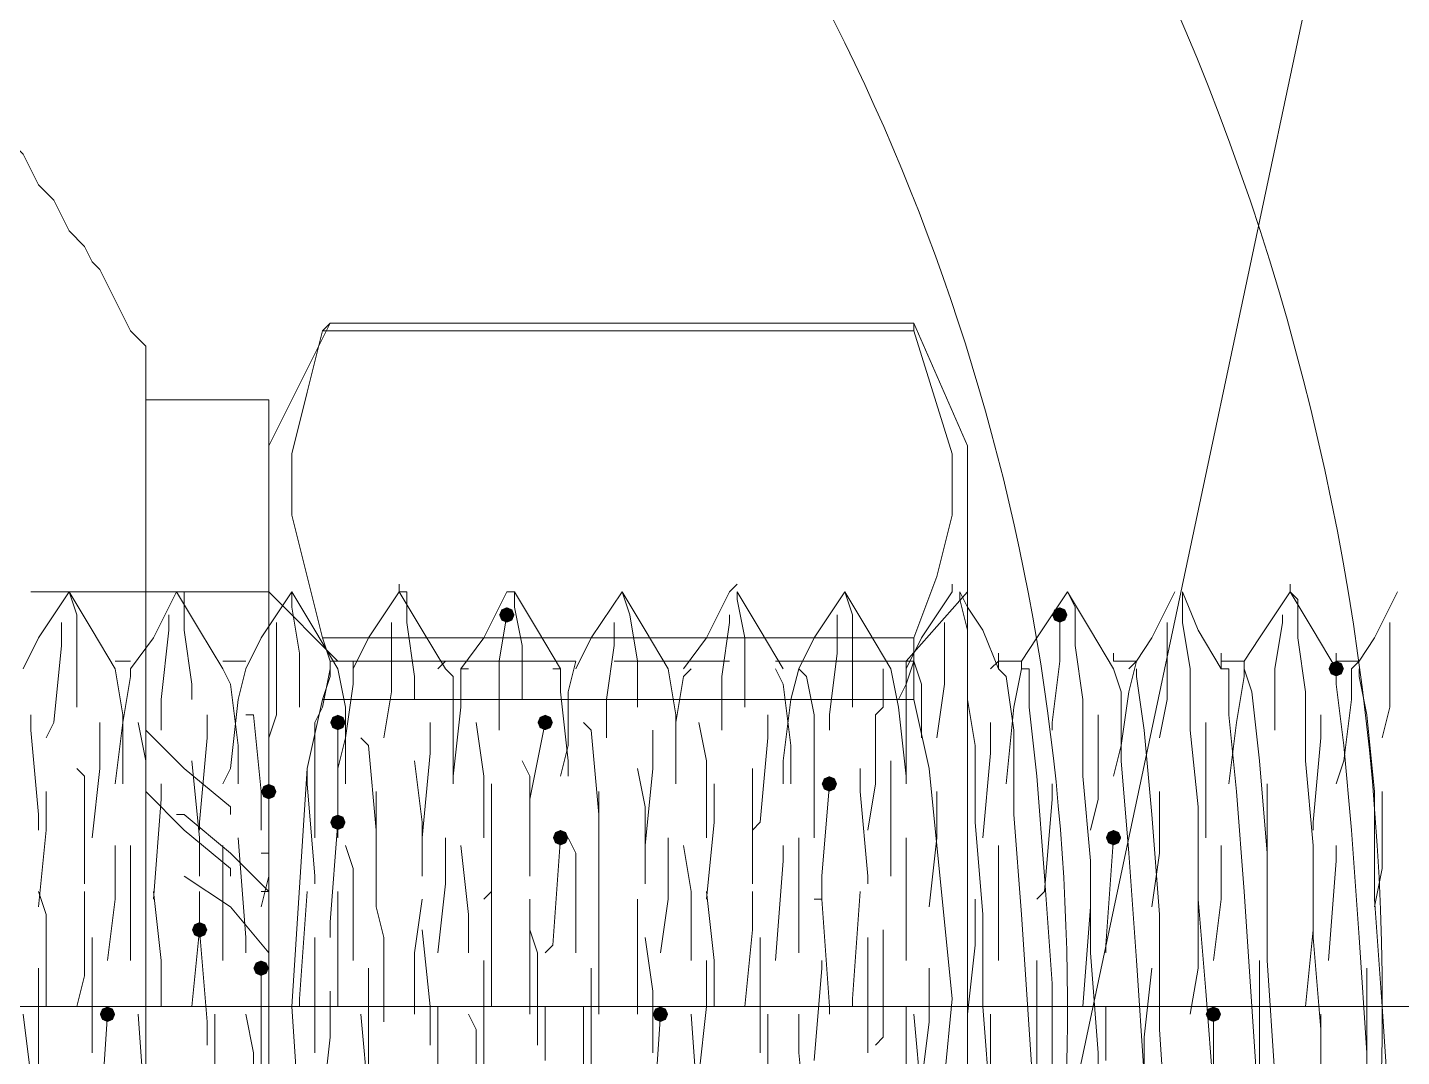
# Model space of a CAD drawing. Header units: millimetres. Extents: x 89051 to 218395, y -330386 to -125649.
# Drawn here: x 92722.15 to 92743.8, y -132838.77 to -132822.55 of the extents above; entities that cross this region are included whole.
import ezdxf

# ---------------------------------------------------------------- set-up
doc = ezdxf.new("R2010")
doc.units = ezdxf.units.MM
doc.header["$LTSCALE"] = 13
for name, pattern in [('1 实线', [0]), ('ACAD_ISO04W100', [30, 24, -3, 0, -3]), ('CENTER', [50.8, 31.75, -6.35, 6.35, -6.35])]:
    doc.linetypes.add(name, pattern=pattern)
doc.layers.get('0').update_dxf_attribs({"color": 1, "linetype": 'CENTER'})
doc.layers.add('C00-00-00', color=7, linetype='Continuous')
doc.layers.add('标注、文本', color=3, linetype='Continuous', lineweight=25)
doc.layers.add('铁心', color=3, linetype='Continuous', lineweight=0)

msp = doc.modelspace()

# ---------------------------------------------------------------- hatches: boundary and pattern name
at = {"layer": 'C00-00-00'}
h = msp.add_hatch(color=256, dxfattribs=at)
h.dxf.hatch_style = 2
h.paths.add_polyline_path([(92729.826, -132831.808), (92729.791, -132831.894), (92729.705, -132831.929), (92729.62, -132831.894), (92729.584, -132831.808), (92729.62, -132831.723), (92729.705, -132831.687), (92729.791, -132831.723)])
h = msp.add_hatch(color=256, dxfattribs=at)
h.dxf.hatch_style = 2
h.paths.add_polyline_path([(92738.539, -132831.808), (92738.503, -132831.894), (92738.418, -132831.929), (92738.332, -132831.894), (92738.297, -132831.808), (92738.332, -132831.723), (92738.418, -132831.687), (92738.503, -132831.723)])
h = msp.add_hatch(color=256, dxfattribs=at)
h.dxf.hatch_style = 2
h.paths.add_polyline_path([(92742.895, -132832.655), (92742.86, -132832.741), (92742.774, -132832.776), (92742.689, -132832.741), (92742.653, -132832.655), (92742.689, -132832.57), (92742.774, -132832.534), (92742.86, -132832.57)])
h = msp.add_hatch(color=256, dxfattribs=at)
h.dxf.hatch_style = 2
h.paths.add_polyline_path([(92727.164, -132833.503), (92727.129, -132833.588), (92727.043, -132833.624), (92726.958, -132833.588), (92726.922, -132833.503), (92726.958, -132833.417), (92727.043, -132833.382), (92727.129, -132833.417)])
h = msp.add_hatch(color=256, dxfattribs=at)
h.dxf.hatch_style = 2
h.paths.add_polyline_path([(92730.431, -132833.503), (92730.396, -132833.588), (92730.31, -132833.624), (92730.225, -132833.588), (92730.189, -132833.503), (92730.225, -132833.417), (92730.31, -132833.382), (92730.396, -132833.417)])
h = msp.add_hatch(color=256, dxfattribs=at)
h.dxf.hatch_style = 2
h.paths.add_polyline_path([(92734.909, -132834.471), (92734.873, -132834.556), (92734.788, -132834.592), (92734.702, -132834.556), (92734.667, -132834.471), (92734.702, -132834.385), (92734.788, -132834.35), (92734.873, -132834.385)])
h = msp.add_hatch(color=256, dxfattribs=at)
h.dxf.hatch_style = 2
h.paths.add_polyline_path([(92726.075, -132834.592), (92726.04, -132834.677), (92725.954, -132834.713), (92725.869, -132834.677), (92725.833, -132834.592), (92725.869, -132834.506), (92725.954, -132834.471), (92726.04, -132834.506)])
h = msp.add_hatch(color=256, dxfattribs=at)
h.dxf.hatch_style = 2
h.paths.add_polyline_path([(92727.164, -132835.076), (92727.129, -132835.161), (92727.043, -132835.197), (92726.958, -132835.161), (92726.922, -132835.076), (92726.958, -132834.99), (92727.043, -132834.955), (92727.129, -132834.99)])
h = msp.add_hatch(color=256, dxfattribs=at)
h.dxf.hatch_style = 2
h.paths.add_polyline_path([(92730.673, -132835.318), (92730.638, -132835.403), (92730.552, -132835.439), (92730.467, -132835.403), (92730.431, -132835.318), (92730.467, -132835.232), (92730.552, -132835.197), (92730.638, -132835.232)])
h = msp.add_hatch(color=256, dxfattribs=at)
h.dxf.hatch_style = 2
h.paths.add_polyline_path([(92739.386, -132835.318), (92739.35, -132835.403), (92739.265, -132835.439), (92739.18, -132835.403), (92739.144, -132835.318), (92739.18, -132835.232), (92739.265, -132835.197), (92739.35, -132835.232)])
h = msp.add_hatch(color=256, dxfattribs=at)
h.dxf.hatch_style = 2
h.paths.add_polyline_path([(92724.986, -132836.77), (92724.951, -132836.855), (92724.865, -132836.891), (92724.78, -132836.855), (92724.744, -132836.77), (92724.78, -132836.684), (92724.865, -132836.649), (92724.951, -132836.684)])
h = msp.add_hatch(color=256, dxfattribs=at)
h.dxf.hatch_style = 2
h.paths.add_polyline_path([(92725.954, -132837.375), (92725.919, -132837.46), (92725.833, -132837.496), (92725.748, -132837.46), (92725.712, -132837.375), (92725.748, -132837.289), (92725.833, -132837.254), (92725.919, -132837.289)])
h = msp.add_hatch(color=256, dxfattribs=at)
h.dxf.hatch_style = 2
h.paths.add_polyline_path([(92723.534, -132838.101), (92723.498, -132838.186), (92723.413, -132838.222), (92723.328, -132838.186), (92723.292, -132838.101), (92723.328, -132838.015), (92723.413, -132837.98), (92723.498, -132838.015)])
h = msp.add_hatch(color=256, dxfattribs=at)
h.dxf.hatch_style = 2
h.paths.add_polyline_path([(92732.247, -132838.101), (92732.211, -132838.186), (92732.126, -132838.222), (92732.04, -132838.186), (92732.005, -132838.101), (92732.04, -132838.015), (92732.126, -132837.98), (92732.211, -132838.015)])
h = msp.add_hatch(color=256, dxfattribs=at)
h.dxf.hatch_style = 2
h.paths.add_polyline_path([(92740.959, -132838.101), (92740.924, -132838.186), (92740.838, -132838.222), (92740.753, -132838.186), (92740.717, -132838.101), (92740.753, -132838.015), (92740.838, -132837.98), (92740.924, -132838.015)])

# ---------------------------------------------------------------- linework, layer by layer
at = {"color": 7, "linetype": '1 实线', "lineweight": 0}
for radius in [45.983, 39.569]:
    msp.add_circle((92703.931, -132837.98), radius, dxfattribs=at)
msp.add_arc((92703.931, -132837.98), 34.608, 204.1584, 156.2711, dxfattribs=at)
at = {"layer": 'C00-00-00', "lineweight": 15}
for points in [[(92724.018, -132827.573), (92723.776, -132827.331), (92723.655, -132827.089), (92723.534, -132826.847), (92723.413, -132826.605), (92723.292, -132826.363), (92723.171, -132826.242), (92723.05, -132826), (92722.808, -132825.758), (92722.687, -132825.516), (92722.566, -132825.274), (92722.324, -132825.032), (92722.203, -132824.79), (92722.082, -132824.548), (92721.84, -132824.306), (92721.719, -132824.185), (92721.598, -132823.943), (92721.356, -132823.701), (92721.235, -132823.459), (92720.993, -132823.217), (92720.872, -132823.096), (92720.63, -132822.854), (92720.509, -132822.612), (92720.267, -132822.491)], [(92726.922, -132827.21), (92725.954, -132829.146)], [(92726.801, -132827.331), (92726.922, -132827.21)], [(92736.119, -132827.21), (92726.922, -132827.21)], [(92736.966, -132829.146), (92736.119, -132827.21)], [(92736.119, -132827.21), (92736.119, -132827.331)], [(92726.801, -132832.171), (92726.317, -132830.235), (92726.317, -132829.267), (92726.559, -132828.299), (92726.801, -132827.331)], [(92726.801, -132827.331), (92728.616, -132827.331)], [(92726.801, -132827.331), (92736.119, -132827.331)], [(92729.463, -132827.331), (92731.278, -132827.331)], [(92732.247, -132827.331), (92734.062, -132827.331)], [(92734.304, -132827.331), (92734.909, -132827.331)], [(92734.909, -132827.331), (92736.119, -132827.331)], [(92736.119, -132827.331), (92736.724, -132829.267), (92736.724, -132830.235), (92736.482, -132831.203), (92736.119, -132832.171)], [(92724.018, -132842.82), (92724.018, -132827.573)], [(92725.954, -132828.42), (92724.018, -132828.42)], [(92725.954, -132828.42), (92725.954, -132828.783), (92725.954, -132829.267), (92725.954, -132829.872), (92725.954, -132830.719), (92725.954, -132831.687), (92725.954, -132832.776), (92725.954, -132833.987), (92725.954, -132835.318), (92725.954, -132836.649), (92725.954, -132837.98), (92725.954, -132839.432), (92725.954, -132840.763), (92725.954, -132842.094), (92725.954, -132843.304), (92725.954, -132844.393), (92725.954, -132845.361), (92725.954, -132846.087), (92725.954, -132846.813), (92725.954, -132847.297), (92725.954, -132847.539)], [(92736.966, -132846.813), (92736.966, -132846.692), (92736.966, -132846.45), (92736.966, -132845.966), (92736.966, -132845.24), (92736.966, -132844.514), (92736.966, -132843.546), (92736.966, -132842.457), (92736.966, -132841.247), (92736.966, -132839.916), (92736.966, -132838.585), (92736.966, -132837.375), (92736.966, -132836.044), (92736.966, -132834.713), (92736.966, -132833.503), (92736.966, -132832.413), (92736.966, -132831.445), (92736.966, -132830.719), (92736.966, -132829.993), (92736.966, -132829.509), (92736.966, -132829.267), (92736.966, -132829.146)], [(92728.011, -132831.445), (92728.011, -132831.324)], [(92733.215, -132831.445), (92733.336, -132831.324)], [(92736.724, -132831.445), (92736.724, -132831.324)], [(92742.048, -132831.445), (92742.048, -132831.324)], [(92724.018, -132831.445), (92722.203, -132831.445)], [(92722.808, -132831.445), (92722.324, -132832.171)], [(92722.808, -132831.445), (92722.929, -132831.808)], [(92723.171, -132832.05), (92722.808, -132831.445)], [(92724.139, -132831.445), (92724.018, -132831.445)], [(92725.954, -132831.445), (92724.139, -132831.445)], [(92724.502, -132831.445), (92724.139, -132832.171)], [(92724.502, -132831.445), (92724.623, -132831.445)], [(92724.865, -132832.05), (92724.502, -132831.445)], [(92724.623, -132831.445), (92724.623, -132832.05)], [(92726.317, -132831.445), (92725.833, -132832.171)], [(92727.043, -132832.534), (92725.954, -132831.445)], [(92726.317, -132831.445), (92726.317, -132831.687)], [(92726.68, -132832.05), (92726.317, -132831.445)], [(92728.011, -132831.445), (92727.527, -132832.171)], [(92728.011, -132831.445), (92728.132, -132831.445)], [(92728.374, -132832.05), (92728.011, -132831.445)], [(92728.132, -132831.445), (92728.132, -132831.929)], [(92729.705, -132831.445), (92729.342, -132832.171)], [(92729.705, -132831.445), (92729.826, -132831.445)], [(92729.826, -132831.445), (92729.826, -132831.687)], [(92730.189, -132832.05), (92729.826, -132831.445)], [(92731.521, -132831.445), (92731.036, -132832.171)], [(92731.521, -132831.445), (92731.642, -132831.808)], [(92731.884, -132832.05), (92731.521, -132831.445)], [(92733.215, -132831.445), (92732.852, -132832.171)], [(92733.336, -132831.445), (92733.336, -132831.566)], [(92733.699, -132832.05), (92733.336, -132831.445)], [(92733.336, -132831.566), (92733.457, -132832.171)], [(92735.03, -132831.445), (92734.546, -132832.171)], [(92735.03, -132831.445), (92735.151, -132831.808)], [(92735.393, -132832.05), (92735.03, -132831.445)], [(92736.966, -132831.445), (92735.998, -132832.534)], [(92736.724, -132831.445), (92736.24, -132832.171)], [(92736.845, -132831.445), (92736.845, -132831.566)], [(92736.966, -132831.687), (92736.845, -132831.445)], [(92736.845, -132831.566), (92736.966, -132832.05)], [(92738.539, -132831.445), (92738.055, -132832.171), (92737.813, -132832.534)], [(92739.265, -132832.655), (92738.902, -132832.05), (92738.539, -132831.445)], [(92738.539, -132831.445), (92738.66, -132831.687), (92738.66, -132832.292), (92738.781, -132833.14), (92738.781, -132834.35), (92738.902, -132835.681), (92738.902, -132837.133), (92739.023, -132838.706), (92739.023, -132840.158), (92739.144, -132841.489), (92739.144, -132842.699), (92739.265, -132843.546), (92739.265, -132844.272), (92739.386, -132844.514)], [(92740.233, -132831.445), (92739.87, -132832.171), (92739.628, -132832.534)], [(92740.959, -132832.655), (92740.596, -132832.05), (92740.354, -132831.445)], [(92740.354, -132831.445), (92740.354, -132831.929), (92740.475, -132832.655), (92740.475, -132833.624), (92740.596, -132834.834), (92740.596, -132836.286), (92740.717, -132837.738), (92740.838, -132839.311), (92740.838, -132840.642), (92740.959, -132841.973), (92740.959, -132843.062), (92741.08, -132843.909), (92741.08, -132844.393), (92741.201, -132844.514)], [(92742.048, -132831.445), (92741.564, -132832.171), (92741.322, -132832.534)], [(92742.774, -132832.655), (92742.411, -132832.05), (92742.048, -132831.445)], [(92742.048, -132831.445), (92742.169, -132831.566), (92742.169, -132832.171), (92742.29, -132833.019), (92742.29, -132834.108), (92742.411, -132835.439), (92742.411, -132836.891), (92742.532, -132838.343), (92742.532, -132839.916), (92742.653, -132841.247), (92742.653, -132842.457), (92742.774, -132843.425), (92742.774, -132844.151), (92742.895, -132844.514)], [(92743.742, -132831.445), (92743.379, -132832.171), (92743.137, -132832.534)], [(92722.929, -132831.808), (92722.929, -132832.897)], [(92724.381, -132832.05), (92724.381, -132831.808)], [(92726.317, -132831.687), (92726.438, -132832.413)], [(92729.584, -132832.534), (92729.705, -132831.808)], [(92729.826, -132831.687), (92729.947, -132832.292)], [(92731.642, -132831.808), (92731.763, -132832.534)], [(92733.215, -132831.929), (92733.215, -132831.808)], [(92734.909, -132832.413), (92734.909, -132831.808)], [(92735.151, -132831.808), (92735.151, -132832.413)], [(92737.45, -132832.655), (92737.208, -132832.05), (92736.966, -132831.687)], [(92738.418, -132832.534), (92738.418, -132831.808)], [(92741.927, -132831.929), (92741.927, -132831.808)], [(92722.687, -132832.292), (92722.687, -132831.929)], [(92726.075, -132832.413), (92726.075, -132831.929)], [(92727.89, -132832.171), (92727.89, -132831.929)], [(92728.132, -132831.929), (92728.253, -132832.776)], [(92731.399, -132832.292), (92731.399, -132831.929)], [(92733.094, -132832.776), (92733.215, -132831.929)], [(92736.603, -132832.05), (92736.603, -132831.929)], [(92740.112, -132832.171), (92740.112, -132831.929)], [(92741.806, -132832.655), (92741.927, -132831.929)], [(92743.621, -132832.413), (92743.621, -132831.929)], [(92722.324, -132832.171), (92722.082, -132832.655)], [(92723.534, -132832.655), (92723.171, -132832.05)], [(92724.139, -132832.171), (92723.776, -132832.655)], [(92724.26, -132833.14), (92724.381, -132832.05)], [(92724.623, -132832.05), (92724.744, -132832.897)], [(92725.228, -132832.655), (92724.865, -132832.05)], [(92725.833, -132832.171), (92725.591, -132832.655)], [(92727.043, -132832.655), (92726.68, -132832.05)], [(92726.801, -132832.171), (92728.616, -132832.171)], [(92726.801, -132833.14), (92726.922, -132832.776), (92726.922, -132832.534), (92726.801, -132832.171)], [(92726.801, -132832.171), (92736.119, -132832.171)], [(92727.527, -132832.171), (92727.285, -132832.655)], [(92727.89, -132833.019), (92727.89, -132832.171)], [(92728.737, -132832.655), (92728.374, -132832.05)], [(92729.342, -132832.171), (92728.979, -132832.655)], [(92729.463, -132832.171), (92731.278, -132832.171)], [(92730.552, -132832.655), (92730.189, -132832.05)], [(92731.036, -132832.171), (92730.794, -132832.655)], [(92732.247, -132832.655), (92731.884, -132832.05)], [(92732.247, -132832.171), (92734.062, -132832.171)], [(92732.852, -132832.171), (92732.489, -132832.655)], [(92733.457, -132832.171), (92733.457, -132833.019)], [(92734.062, -132832.655), (92733.699, -132832.05)], [(92734.304, -132832.171), (92734.909, -132832.171)], [(92734.546, -132832.171), (92734.304, -132832.655)], [(92734.909, -132832.171), (92736.119, -132832.171)], [(92735.756, -132832.655), (92735.393, -132832.05)], [(92736.24, -132832.171), (92735.998, -132832.655)], [(92736.119, -132832.171), (92736.119, -132832.413), (92736.119, -132832.655), (92736.119, -132833.019), (92736.119, -132833.14)], [(92736.603, -132832.897), (92736.603, -132832.05)], [(92736.966, -132832.05), (92736.966, -132832.776)], [(92740.112, -132833.14), (92740.112, -132832.171)], [(92722.566, -132833.503), (92722.687, -132832.292)], [(92726.075, -132833.382), (92726.075, -132832.413)], [(92726.438, -132832.413), (92726.438, -132833.261)], [(92729.947, -132832.292), (92729.947, -132833.14)], [(92731.278, -132833.14), (92731.399, -132832.292)], [(92734.788, -132833.382), (92734.909, -132832.413)], [(92735.151, -132832.413), (92735.151, -132833.261)], [(92737.45, -132832.534), (92737.45, -132832.413)], [(92739.265, -132832.534), (92739.265, -132832.413)], [(92740.959, -132832.534), (92740.959, -132832.413)], [(92742.774, -132832.534), (92742.774, -132832.413)], [(92743.621, -132833.261), (92743.621, -132832.413)], [(92723.776, -132832.534), (92723.534, -132832.534)], [(92723.534, -132832.655), (92723.655, -132833.382)], [(92723.776, -132832.655), (92723.776, -132832.776)], [(92725.591, -132832.534), (92725.228, -132832.534)], [(92725.228, -132832.655), (92725.349, -132832.897)], [(92725.591, -132832.655), (92725.47, -132833.14)], [(92726.801, -132833.261), (92726.922, -132832.655)], [(92727.285, -132832.534), (92726.922, -132832.534)], [(92728.737, -132832.534), (92727.043, -132832.534)], [(92727.043, -132832.655), (92727.164, -132833.261)], [(92727.285, -132832.776), (92727.285, -132832.534)], [(92727.285, -132832.534), (92727.285, -132832.897)], [(92728.616, -132832.655), (92728.737, -132832.534)], [(92730.552, -132832.534), (92728.737, -132832.534)], [(92729.1, -132832.534), (92728.737, -132832.534)], [(92728.737, -132832.655), (92728.858, -132832.776)], [(92729.1, -132832.655), (92728.979, -132832.655)], [(92728.979, -132832.655), (92728.979, -132833.261)], [(92729.584, -132833.624), (92729.584, -132832.534)], [(92730.794, -132832.534), (92730.431, -132832.534)], [(92730.431, -132832.655), (92730.552, -132832.655)], [(92730.552, -132832.655), (92730.552, -132833.019)], [(92730.794, -132832.534), (92730.673, -132833.019)], [(92733.215, -132832.534), (92731.399, -132832.534)], [(92731.763, -132832.534), (92731.763, -132833.261)], [(92732.61, -132832.534), (92732.247, -132832.534)], [(92732.247, -132832.655), (92732.368, -132833.382)], [(92732.61, -132832.655), (92732.489, -132832.776)], [(92734.304, -132832.534), (92733.941, -132832.534)], [(92733.941, -132832.655), (92734.062, -132832.897)], [(92735.998, -132832.534), (92734.183, -132832.534)], [(92734.304, -132832.655), (92734.183, -132833.14)], [(92734.425, -132832.776), (92734.304, -132832.655)], [(92735.635, -132833.261), (92735.635, -132832.655)], [(92736.119, -132832.534), (92735.756, -132832.534)], [(92735.756, -132832.655), (92735.877, -132833.261)], [(92735.998, -132832.534), (92735.998, -132832.655)], [(92736.119, -132832.534), (92735.998, -132832.897)], [(92735.998, -132832.655), (92735.998, -132833.019)], [(92736.24, -132832.897), (92736.119, -132832.534)], [(92737.329, -132832.655), (92737.45, -132832.534)], [(92737.45, -132832.655), (92737.45, -132832.534)], [(92737.813, -132832.534), (92737.45, -132832.534)], [(92737.45, -132832.655), (92737.571, -132832.776), (92737.692, -132833.624), (92737.692, -132834.955), (92737.813, -132836.528), (92737.934, -132838.343), (92738.055, -132840.158), (92738.176, -132841.61), (92738.176, -132842.699), (92738.297, -132843.304)], [(92737.813, -132832.655), (92737.692, -132833.261)], [(92737.813, -132832.534), (92737.813, -132832.655)], [(92738.66, -132843.304), (92738.66, -132843.183), (92738.539, -132842.336), (92738.418, -132841.126), (92738.297, -132839.432), (92738.297, -132837.617), (92738.176, -132835.923), (92738.055, -132834.35), (92737.934, -132833.261), (92737.934, -132832.655), (92737.813, -132832.655)], [(92738.297, -132833.503), (92738.418, -132832.534)], [(92739.628, -132832.534), (92739.265, -132832.534)], [(92739.265, -132832.655), (92739.386, -132833.019), (92739.386, -132834.108), (92739.507, -132835.56), (92739.628, -132837.254), (92739.749, -132839.069), (92739.87, -132840.763), (92739.87, -132842.094), (92739.991, -132843.062), (92740.112, -132843.425)], [(92739.628, -132832.534), (92739.507, -132833.019)], [(92739.628, -132832.534), (92739.507, -132832.655)], [(92740.475, -132843.304), (92740.354, -132842.82), (92740.233, -132841.61), (92740.112, -132840.158), (92739.991, -132838.343), (92739.991, -132836.528), (92739.87, -132834.955), (92739.749, -132833.624), (92739.628, -132832.776), (92739.628, -132832.655)], [(92740.959, -132832.655), (92740.959, -132832.534)], [(92741.322, -132832.534), (92740.959, -132832.534)], [(92740.959, -132832.655), (92741.08, -132832.655), (92741.08, -132833.382), (92741.201, -132834.592), (92741.322, -132836.165), (92741.443, -132837.98), (92741.564, -132839.795), (92741.564, -132841.368), (92741.685, -132842.578), (92741.806, -132843.304)], [(92741.322, -132832.534), (92741.322, -132832.655)], [(92741.322, -132832.655), (92741.322, -132832.776)], [(92742.169, -132843.304), (92742.169, -132843.062), (92742.048, -132842.215), (92741.927, -132840.763), (92741.806, -132839.069), (92741.685, -132837.254), (92741.685, -132835.56), (92741.564, -132834.108), (92741.443, -132833.019), (92741.322, -132832.655)], [(92741.806, -132833.624), (92741.806, -132832.655)], [(92743.137, -132832.534), (92742.774, -132832.534)], [(92742.774, -132832.655), (92742.774, -132832.897), (92742.895, -132833.866), (92743.016, -132835.197), (92743.137, -132836.891), (92743.258, -132838.706), (92743.258, -132840.4), (92743.379, -132841.852), (92743.5, -132842.941), (92743.621, -132843.304)], [(92743.137, -132832.534), (92743.016, -132832.655)], [(92743.016, -132832.655), (92743.016, -132833.14)], [(92743.984, -132843.304), (92743.863, -132843.304), (92743.863, -132842.578), (92743.742, -132841.368), (92743.621, -132839.795), (92743.5, -132837.98), (92743.379, -132836.286), (92743.379, -132834.592), (92743.258, -132833.382), (92743.137, -132832.776), (92743.137, -132832.655)], [(92722.929, -132832.897), (92722.929, -132833.261)], [(92723.776, -132832.776), (92723.655, -132833.503)], [(92724.744, -132832.897), (92724.744, -132833.14)], [(92725.349, -132832.897), (92725.47, -132833.866)], [(92727.285, -132832.897), (92727.164, -132833.745)], [(92728.253, -132832.776), (92728.253, -132833.14)], [(92728.858, -132832.776), (92728.858, -132833.624)], [(92732.489, -132832.776), (92732.368, -132833.503)], [(92733.094, -132833.624), (92733.094, -132832.776)], [(92734.062, -132832.897), (92734.183, -132833.866)], [(92734.546, -132833.382), (92734.425, -132832.776)], [(92735.998, -132832.897), (92735.877, -132833.14)], [(92736.24, -132833.745), (92736.24, -132832.897)], [(92736.482, -132833.745), (92736.603, -132832.897)], [(92736.966, -132832.776), (92736.966, -132833.14)], [(92741.322, -132832.776), (92741.201, -132833.503)], [(92727.769, -132833.745), (92727.89, -132833.019)], [(92730.552, -132833.019), (92730.673, -132834.108)], [(92730.673, -132833.019), (92730.673, -132833.866)], [(92733.457, -132833.019), (92733.457, -132833.261)], [(92735.998, -132833.019), (92735.998, -132833.503)], [(92739.507, -132833.019), (92739.386, -132833.866)], [(92724.26, -132833.624), (92724.26, -132833.14)], [(92725.47, -132833.14), (92725.349, -132834.229)], [(92726.801, -132842.82), (92726.559, -132841.61), (92726.317, -132837.98), (92726.559, -132834.229), (92726.801, -132833.14)], [(92726.68, -132833.503), (92726.801, -132833.261)], [(92726.801, -132833.14), (92728.616, -132833.14)], [(92726.801, -132833.14), (92736.119, -132833.14)], [(92727.164, -132833.261), (92727.164, -132834.35)], [(92728.979, -132833.261), (92728.858, -132834.35)], [(92729.463, -132833.14), (92731.278, -132833.14)], [(92731.278, -132833.745), (92731.278, -132833.14)], [(92732.247, -132833.14), (92734.062, -132833.14)], [(92734.183, -132833.14), (92734.062, -132834.108)], [(92734.304, -132833.14), (92734.909, -132833.14)], [(92734.909, -132833.14), (92736.119, -132833.14)], [(92735.514, -132833.382), (92735.635, -132833.261)], [(92735.877, -132833.261), (92735.998, -132834.35)], [(92736.119, -132833.14), (92736.361, -132834.229), (92736.724, -132837.859), (92736.361, -132841.61), (92736.119, -132842.82)], [(92736.966, -132833.14), (92737.087, -132833.866), (92737.087, -132835.076), (92737.208, -132836.528), (92737.208, -132837.98), (92737.329, -132839.553), (92737.329, -132840.884), (92737.45, -132842.215), (92737.45, -132843.183), (92737.571, -132844.03), (92737.571, -132844.514), (92737.692, -132844.514)], [(92737.692, -132833.261), (92737.571, -132834.471)], [(92739.991, -132833.745), (92740.112, -132833.14)], [(92743.016, -132833.14), (92742.895, -132834.108)], [(92743.5, -132833.745), (92743.621, -132833.261)], [(92722.203, -132833.624), (92722.203, -132833.382)], [(92722.445, -132833.745), (92722.566, -132833.503)], [(92723.292, -132834.229), (92723.292, -132833.503)], [(92723.655, -132833.503), (92723.534, -132834.471)], [(92723.655, -132833.382), (92723.655, -132834.471)], [(92724.018, -132834.108), (92723.897, -132833.503)], [(92724.986, -132833.745), (92724.986, -132833.382)], [(92725.712, -132833.382), (92725.591, -132833.382)], [(92725.833, -132834.592), (92725.712, -132833.382)], [(92725.954, -132833.745), (92726.075, -132833.382)], [(92726.68, -132834.471), (92726.68, -132833.503)], [(92727.043, -132834.229), (92727.043, -132833.503)], [(92728.495, -132833.987), (92728.495, -132833.503)], [(92729.342, -132834.35), (92729.221, -132833.503)], [(92730.068, -132834.713), (92730.31, -132833.503)], [(92731.036, -132833.624), (92730.915, -132833.503)], [(92732.368, -132833.382), (92732.368, -132834.471)], [(92732.368, -132833.503), (92732.368, -132834.471)], [(92732.852, -132834.108), (92732.731, -132833.503)], [(92733.82, -132833.745), (92733.82, -132833.382)], [(92734.546, -132833.503), (92734.546, -132833.382)], [(92734.546, -132834.592), (92734.546, -132833.503)], [(92734.788, -132833.624), (92734.788, -132833.382)], [(92735.514, -132834.471), (92735.514, -132833.382)], [(92735.998, -132833.503), (92735.998, -132834.229)], [(92737.329, -132833.987), (92737.329, -132833.503)], [(92738.297, -132833.624), (92738.297, -132833.503)], [(92739.023, -132833.503), (92739.023, -132833.382)], [(92739.023, -132834.713), (92739.023, -132833.503)], [(92740.717, -132834.229), (92740.717, -132833.503)], [(92741.201, -132833.503), (92741.08, -132834.471)], [(92742.532, -132833.745), (92742.532, -132833.382)], [(92722.324, -132834.955), (92722.203, -132833.624)], [(92724.018, -132833.624), (92724.623, -132834.229)], [(92724.865, -132835.076), (92724.986, -132833.745)], [(92727.164, -132833.745), (92727.043, -132834.229)], [(92727.527, -132833.866), (92727.406, -132833.745)], [(92728.858, -132833.624), (92728.858, -132834.471)], [(92731.157, -132834.955), (92731.036, -132833.624)], [(92732.005, -132834.229), (92732.005, -132833.624)], [(92733.699, -132835.076), (92733.82, -132833.745)], [(92742.411, -132835.076), (92742.532, -132833.745)], [(92725.47, -132833.866), (92725.47, -132834.471)], [(92727.648, -132835.197), (92727.527, -132833.866)], [(92730.673, -132833.866), (92730.552, -132834.35)], [(92734.183, -132833.866), (92734.183, -132834.471)], [(92739.386, -132833.866), (92739.265, -132834.35)], [(92724.018, -132835.318), (92724.018, -132834.108)], [(92724.744, -132834.108), (92724.865, -132835.318)], [(92728.253, -132834.108), (92728.374, -132835.076)], [(92728.374, -132835.318), (92728.495, -132833.987)], [(92729.947, -132834.108), (92730.068, -132834.35)], [(92730.673, -132834.108), (92730.673, -132834.35)], [(92732.852, -132835.318), (92732.852, -132834.108)], [(92734.062, -132834.108), (92734.062, -132834.471)], [(92735.756, -132834.108), (92735.756, -132834.955)], [(92737.208, -132835.318), (92737.329, -132833.987)], [(92742.895, -132834.108), (92742.774, -132834.471)], [(92722.929, -132834.229), (92723.05, -132834.35)], [(92723.05, -132834.35), (92723.05, -132836.044)], [(92723.171, -132835.318), (92723.292, -132834.229)], [(92724.623, -132834.229), (92725.349, -132834.834)], [(92725.349, -132834.229), (92725.228, -132834.471)], [(92726.559, -132834.229), (92726.559, -132834.471)], [(92727.043, -132834.955), (92727.043, -132834.229)], [(92727.164, -132834.35), (92727.164, -132834.471)], [(92729.342, -132835.318), (92729.342, -132834.35)], [(92730.068, -132834.35), (92730.068, -132835.681)], [(92731.763, -132834.229), (92731.884, -132834.834)], [(92731.884, -132835.439), (92732.005, -132834.229)], [(92733.578, -132834.229), (92733.578, -132835.318)], [(92735.272, -132834.229), (92735.272, -132834.592)], [(92735.998, -132834.229), (92735.998, -132834.35)], [(92735.998, -132834.35), (92735.998, -132834.471)], [(92740.717, -132835.318), (92740.717, -132834.229)], [(92722.445, -132835.197), (92722.445, -132834.592)], [(92724.018, -132834.592), (92724.623, -132835.197)], [(92724.26, -132834.713), (92724.26, -132834.471)], [(92725.833, -132835.197), (92725.833, -132834.592)], [(92725.954, -132835.923), (92725.954, -132834.592)], [(92726.559, -132834.471), (92726.68, -132835.923)], [(92726.68, -132835.318), (92726.68, -132834.471)], [(92727.648, -132835.318), (92727.648, -132834.592)], [(92729.463, -132834.834), (92729.463, -132834.471)], [(92731.157, -132835.681), (92731.157, -132834.592)], [(92732.973, -132835.076), (92732.973, -132834.471)], [(92734.546, -132835.318), (92734.546, -132834.592)], [(92734.667, -132835.923), (92734.788, -132834.471)], [(92735.272, -132834.592), (92735.393, -132835.923)], [(92735.393, -132835.197), (92735.514, -132834.471)], [(92736.482, -132835.318), (92736.482, -132834.592)], [(92738.297, -132834.713), (92738.297, -132834.471)], [(92739.991, -132835.56), (92739.991, -132834.592)], [(92741.685, -132834.955), (92741.685, -132834.471)], [(92743.5, -132835.802), (92743.5, -132834.592)], [(92724.139, -132836.286), (92724.26, -132834.713)], [(92725.349, -132834.834), (92725.349, -132834.955)], [(92729.463, -132836.165), (92729.463, -132834.834)], [(92730.068, -132835.318), (92730.068, -132834.713)], [(92731.884, -132834.834), (92731.884, -132836.044)], [(92738.176, -132836.165), (92738.297, -132834.713)], [(92738.902, -132835.197), (92739.023, -132834.713)], [(92722.324, -132835.197), (92722.324, -132834.955)], [(92724.623, -132834.955), (92724.502, -132834.955)], [(92725.349, -132835.56), (92724.623, -132834.955)], [(92727.043, -132835.318), (92727.043, -132834.955)], [(92731.157, -132835.318), (92731.157, -132834.955)], [(92735.756, -132834.955), (92735.756, -132835.923)], [(92741.685, -132836.286), (92741.685, -132834.955)], [(92722.324, -132836.407), (92722.445, -132835.197)], [(92724.018, -132835.318), (92724.018, -132835.197)], [(92724.623, -132835.197), (92725.349, -132835.802)], [(92724.865, -132835.197), (92724.865, -132835.076)], [(92727.043, -132835.076), (92726.922, -132836.649)], [(92727.648, -132835.56), (92727.648, -132835.197)], [(92728.374, -132835.076), (92728.374, -132835.923)], [(92732.852, -132836.286), (92732.973, -132835.076)], [(92733.578, -132835.197), (92733.699, -132835.076)], [(92742.411, -132835.197), (92742.411, -132835.076)], [(92723.534, -132835.439), (92723.534, -132836.286)], [(92723.776, -132835.439), (92723.776, -132836.165)], [(92724.865, -132835.318), (92724.865, -132835.923)], [(92725.228, -132835.439), (92725.228, -132835.681)], [(92725.47, -132835.318), (92725.591, -132836.891)], [(92727.164, -132835.439), (92727.285, -132835.802)], [(92727.648, -132836.407), (92727.648, -132835.318)], [(92728.737, -132835.318), (92728.737, -132836.044)], [(92728.979, -132835.439), (92729.1, -132836.528)], [(92730.552, -132835.318), (92730.431, -132837.012)], [(92730.673, -132835.318), (92730.794, -132835.56)], [(92732.247, -132835.318), (92732.247, -132836.286)], [(92732.489, -132835.439), (92732.61, -132836.165)], [(92733.578, -132835.318), (92733.578, -132836.044)], [(92734.062, -132835.439), (92734.062, -132835.681)], [(92734.304, -132835.318), (92734.304, -132836.891)], [(92735.998, -132835.318), (92735.998, -132835.923)], [(92735.998, -132835.439), (92735.998, -132835.802)], [(92736.361, -132836.407), (92736.482, -132835.318)], [(92737.45, -132835.439), (92737.45, -132835.923)], [(92739.265, -132835.318), (92739.144, -132837.012)], [(92740.959, -132835.439), (92740.959, -132836.286)], [(92742.774, -132835.439), (92742.774, -132835.681)], [(92725.228, -132835.681), (92725.228, -132837.254)], [(92725.954, -132836.165), (92725.349, -132835.56)], [(92725.833, -132835.56), (92725.954, -132835.56)], [(92730.068, -132835.681), (92730.068, -132835.923)], [(92730.794, -132835.56), (92730.794, -132837.133)], [(92731.157, -132836.407), (92731.157, -132835.681)], [(92734.062, -132835.681), (92733.941, -132837.254)], [(92739.87, -132836.407), (92739.991, -132835.56)], [(92742.774, -132835.681), (92742.653, -132837.254)], [(92725.349, -132836.407), (92724.623, -132835.923)], [(92725.349, -132835.802), (92725.349, -132835.923)], [(92725.833, -132836.407), (92725.954, -132835.923)], [(92726.68, -132835.923), (92726.68, -132836.044)], [(92727.285, -132835.802), (92727.285, -132837.254)], [(92734.667, -132836.286), (92734.667, -132835.923)], [(92735.393, -132835.923), (92735.393, -132836.044)], [(92735.998, -132835.802), (92735.998, -132837.254)], [(92735.998, -132835.923), (92735.998, -132836.891)], [(92737.45, -132835.923), (92737.45, -132837.254)], [(92743.379, -132836.407), (92743.5, -132835.802)], [(92728.737, -132836.044), (92728.616, -132837.133)], [(92722.445, -132836.528), (92722.324, -132836.165)], [(92723.05, -132837.496), (92723.05, -132836.165)], [(92723.534, -132836.286), (92723.413, -132837.254)], [(92723.776, -132836.165), (92723.776, -132837.254)], [(92724.26, -132837.254), (92724.139, -132836.165)], [(92724.865, -132836.77), (92724.865, -132836.165)], [(92725.954, -132836.165), (92725.833, -132836.165)], [(92725.954, -132837.98), (92725.954, -132836.165)], [(92726.438, -132837.859), (92726.559, -132836.165)], [(92727.043, -132836.891), (92727.043, -132836.165)], [(92728.253, -132837.133), (92728.374, -132836.286)], [(92729.342, -132836.286), (92729.463, -132836.165)], [(92729.463, -132837.617), (92729.463, -132836.165)], [(92730.068, -132836.407), (92730.068, -132836.286)], [(92731.157, -132836.528), (92731.157, -132836.286)], [(92731.763, -132837.496), (92731.763, -132836.286)], [(92732.247, -132836.286), (92732.126, -132837.133)], [(92732.61, -132836.165), (92732.61, -132837.254)], [(92732.973, -132837.254), (92732.852, -132836.165)], [(92733.578, -132836.77), (92733.578, -132836.165)], [(92734.667, -132836.286), (92734.546, -132836.286)], [(92734.788, -132837.98), (92734.667, -132836.286)], [(92735.151, -132837.859), (92735.272, -132836.165)], [(92737.087, -132837.012), (92737.087, -132836.286)], [(92738.055, -132836.286), (92738.176, -132836.165)], [(92738.902, -132836.407), (92738.902, -132836.165)], [(92740.596, -132837.375), (92740.596, -132836.286)], [(92740.959, -132836.286), (92740.838, -132837.254)], [(92742.411, -132836.77), (92742.411, -132836.165)], [(92722.445, -132837.98), (92722.445, -132836.528)], [(92725.954, -132837.133), (92725.349, -132836.407)], [(92727.769, -132836.891), (92727.648, -132836.407)], [(92729.1, -132836.528), (92729.1, -132837.133)], [(92730.068, -132838.101), (92730.068, -132836.407)], [(92731.157, -132838.101), (92731.157, -132836.528)], [(92738.781, -132837.98), (92738.902, -132836.407)], [(92724.744, -132837.98), (92724.865, -132836.77)], [(92724.865, -132836.77), (92724.986, -132838.222)], [(92726.922, -132836.649), (92726.922, -132836.891)], [(92728.374, -132836.77), (92728.495, -132837.98)], [(92730.068, -132836.77), (92730.189, -132837.133)], [(92733.457, -132837.98), (92733.578, -132836.77)], [(92735.635, -132836.77), (92735.635, -132838.464)], [(92742.29, -132837.98), (92742.411, -132836.77)], [(92723.171, -132836.891), (92723.171, -132838.101)], [(92725.591, -132836.891), (92725.591, -132837.133)], [(92726.68, -132836.891), (92726.68, -132837.375)], [(92727.043, -132837.98), (92727.043, -132836.891)], [(92727.769, -132838.222), (92727.769, -132836.891)], [(92730.431, -132837.012), (92730.31, -132837.133)], [(92731.884, -132836.891), (92732.005, -132837.738)], [(92733.699, -132836.891), (92733.699, -132838.343)], [(92734.304, -132836.891), (92734.304, -132837.133)], [(92735.393, -132836.891), (92735.393, -132837.375)], [(92735.998, -132836.891), (92735.998, -132837.133)], [(92736.966, -132838.101), (92737.087, -132837.012)], [(92739.144, -132837.012), (92739.144, -132837.133)], [(92728.253, -132838.101), (92728.253, -132837.133)], [(92730.189, -132837.133), (92730.189, -132838.585)], [(92722.324, -132839.19), (92722.324, -132837.375)], [(92724.018, -132838.585), (92724.018, -132837.254)], [(92724.26, -132837.98), (92724.26, -132837.254)], [(92725.833, -132838.948), (92725.833, -132837.375)], [(92726.68, -132837.375), (92726.68, -132838.706)], [(92727.527, -132838.343), (92727.527, -132837.375)], [(92729.342, -132837.738), (92729.342, -132837.254)], [(92731.036, -132838.585), (92731.036, -132837.375)], [(92732.852, -132837.98), (92732.852, -132837.254)], [(92732.973, -132837.98), (92732.973, -132837.254)], [(92734.546, -132838.827), (92734.667, -132837.375)], [(92734.667, -132837.375), (92734.667, -132837.254)], [(92735.393, -132837.375), (92735.393, -132838.706)], [(92736.361, -132838.222), (92736.361, -132837.375)], [(92738.055, -132837.617), (92738.055, -132837.254)], [(92739.749, -132838.464), (92739.87, -132837.375)], [(92740.475, -132838.101), (92740.596, -132837.375)], [(92741.564, -132837.859), (92741.564, -132837.254)], [(92743.258, -132838.827), (92743.258, -132837.375)], [(92722.929, -132837.98), (92723.05, -132837.496)], [(92729.463, -132837.98), (92729.463, -132837.617)], [(92731.763, -132838.101), (92731.763, -132837.496)], [(92738.055, -132839.069), (92738.055, -132837.617)], [(92726.438, -132837.98), (92726.438, -132837.859)], [(92726.922, -132837.738), (92726.922, -132838.464)], [(92729.342, -132839.069), (92729.342, -132837.738)], [(92732.005, -132837.738), (92732.005, -132838.706)], [(92735.151, -132837.98), (92735.151, -132837.859)], [(92741.564, -132839.069), (92741.564, -132837.859)], [(92728.495, -132837.98), (92728.495, -132838.585)], [(92728.616, -132837.98), (92728.616, -132839.553)], [(92730.31, -132837.98), (92730.31, -132838.827)], [(92730.915, -132837.98), (92730.915, -132839.069)], [(92732.731, -132839.069), (92732.852, -132837.98)], [(92734.788, -132838.101), (92734.788, -132837.98)], [(92735.998, -132837.98), (92735.998, -132839.069)], [(92739.144, -132837.98), (92739.144, -132838.827)], [(92722.082, -132838.101), (92722.203, -132839.069)], [(92723.171, -132838.101), (92723.171, -132838.706)], [(92723.413, -132838.101), (92723.292, -132839.916)], [(92723.897, -132838.101), (92724.018, -132839.795)], [(92724.986, -132838.222), (92724.986, -132838.585)], [(92725.107, -132838.101), (92725.107, -132839.19)], [(92725.591, -132838.101), (92725.712, -132838.706)], [(92727.406, -132838.101), (92727.527, -132839.432)], [(92729.1, -132838.101), (92729.221, -132838.343)], [(92732.126, -132838.101), (92732.005, -132839.916)], [(92732.61, -132838.101), (92732.731, -132839.795)], [(92733.82, -132838.101), (92733.82, -132839.19)], [(92734.304, -132838.101), (92734.304, -132838.706)], [(92736.119, -132838.101), (92736.24, -132839.432)], [(92736.24, -132839.19), (92736.361, -132838.222)], [(92737.329, -132838.101), (92737.329, -132839.553)], [(92740.838, -132838.101), (92740.838, -132839.916)], [(92742.532, -132838.101), (92742.532, -132839.19)], [(92726.922, -132838.464), (92726.801, -132839.553)], [(92727.527, -132839.19), (92727.527, -132838.343)], [(92729.221, -132838.343), (92729.221, -132839.916)], [(92733.699, -132838.343), (92733.699, -132838.706)], [(92735.635, -132838.464), (92735.514, -132838.585)], [(92739.749, -132839.19), (92739.749, -132838.464)], [(92724.018, -132839.069), (92724.018, -132838.585)], [(92725.712, -132838.706), (92725.712, -132839.916)], [(92731.036, -132839.19), (92731.036, -132838.585)], [(92734.304, -132838.706), (92734.425, -132839.916)]]:
    msp.add_lwpolyline(points, dxfattribs=at)
at = {"layer": '标注、文本', "color": 1, "linetype": 'ACAD_ISO04W100', "lineweight": 15}
for p, q in [((92968.431, -132837.98), (92439.431, -132837.98)), ((92794.869, -132837.98), (92612.992, -132837.98))]:
    msp.add_line(p, q, dxfattribs=at)
at = {"layer": '铁心'}
msp.add_lwpolyline([(92718.487, -132934.505), (92899.097, -132082.203), (92899.097, -132082.203)], dxfattribs=at)

doc.saveas('drawing.dxf')
